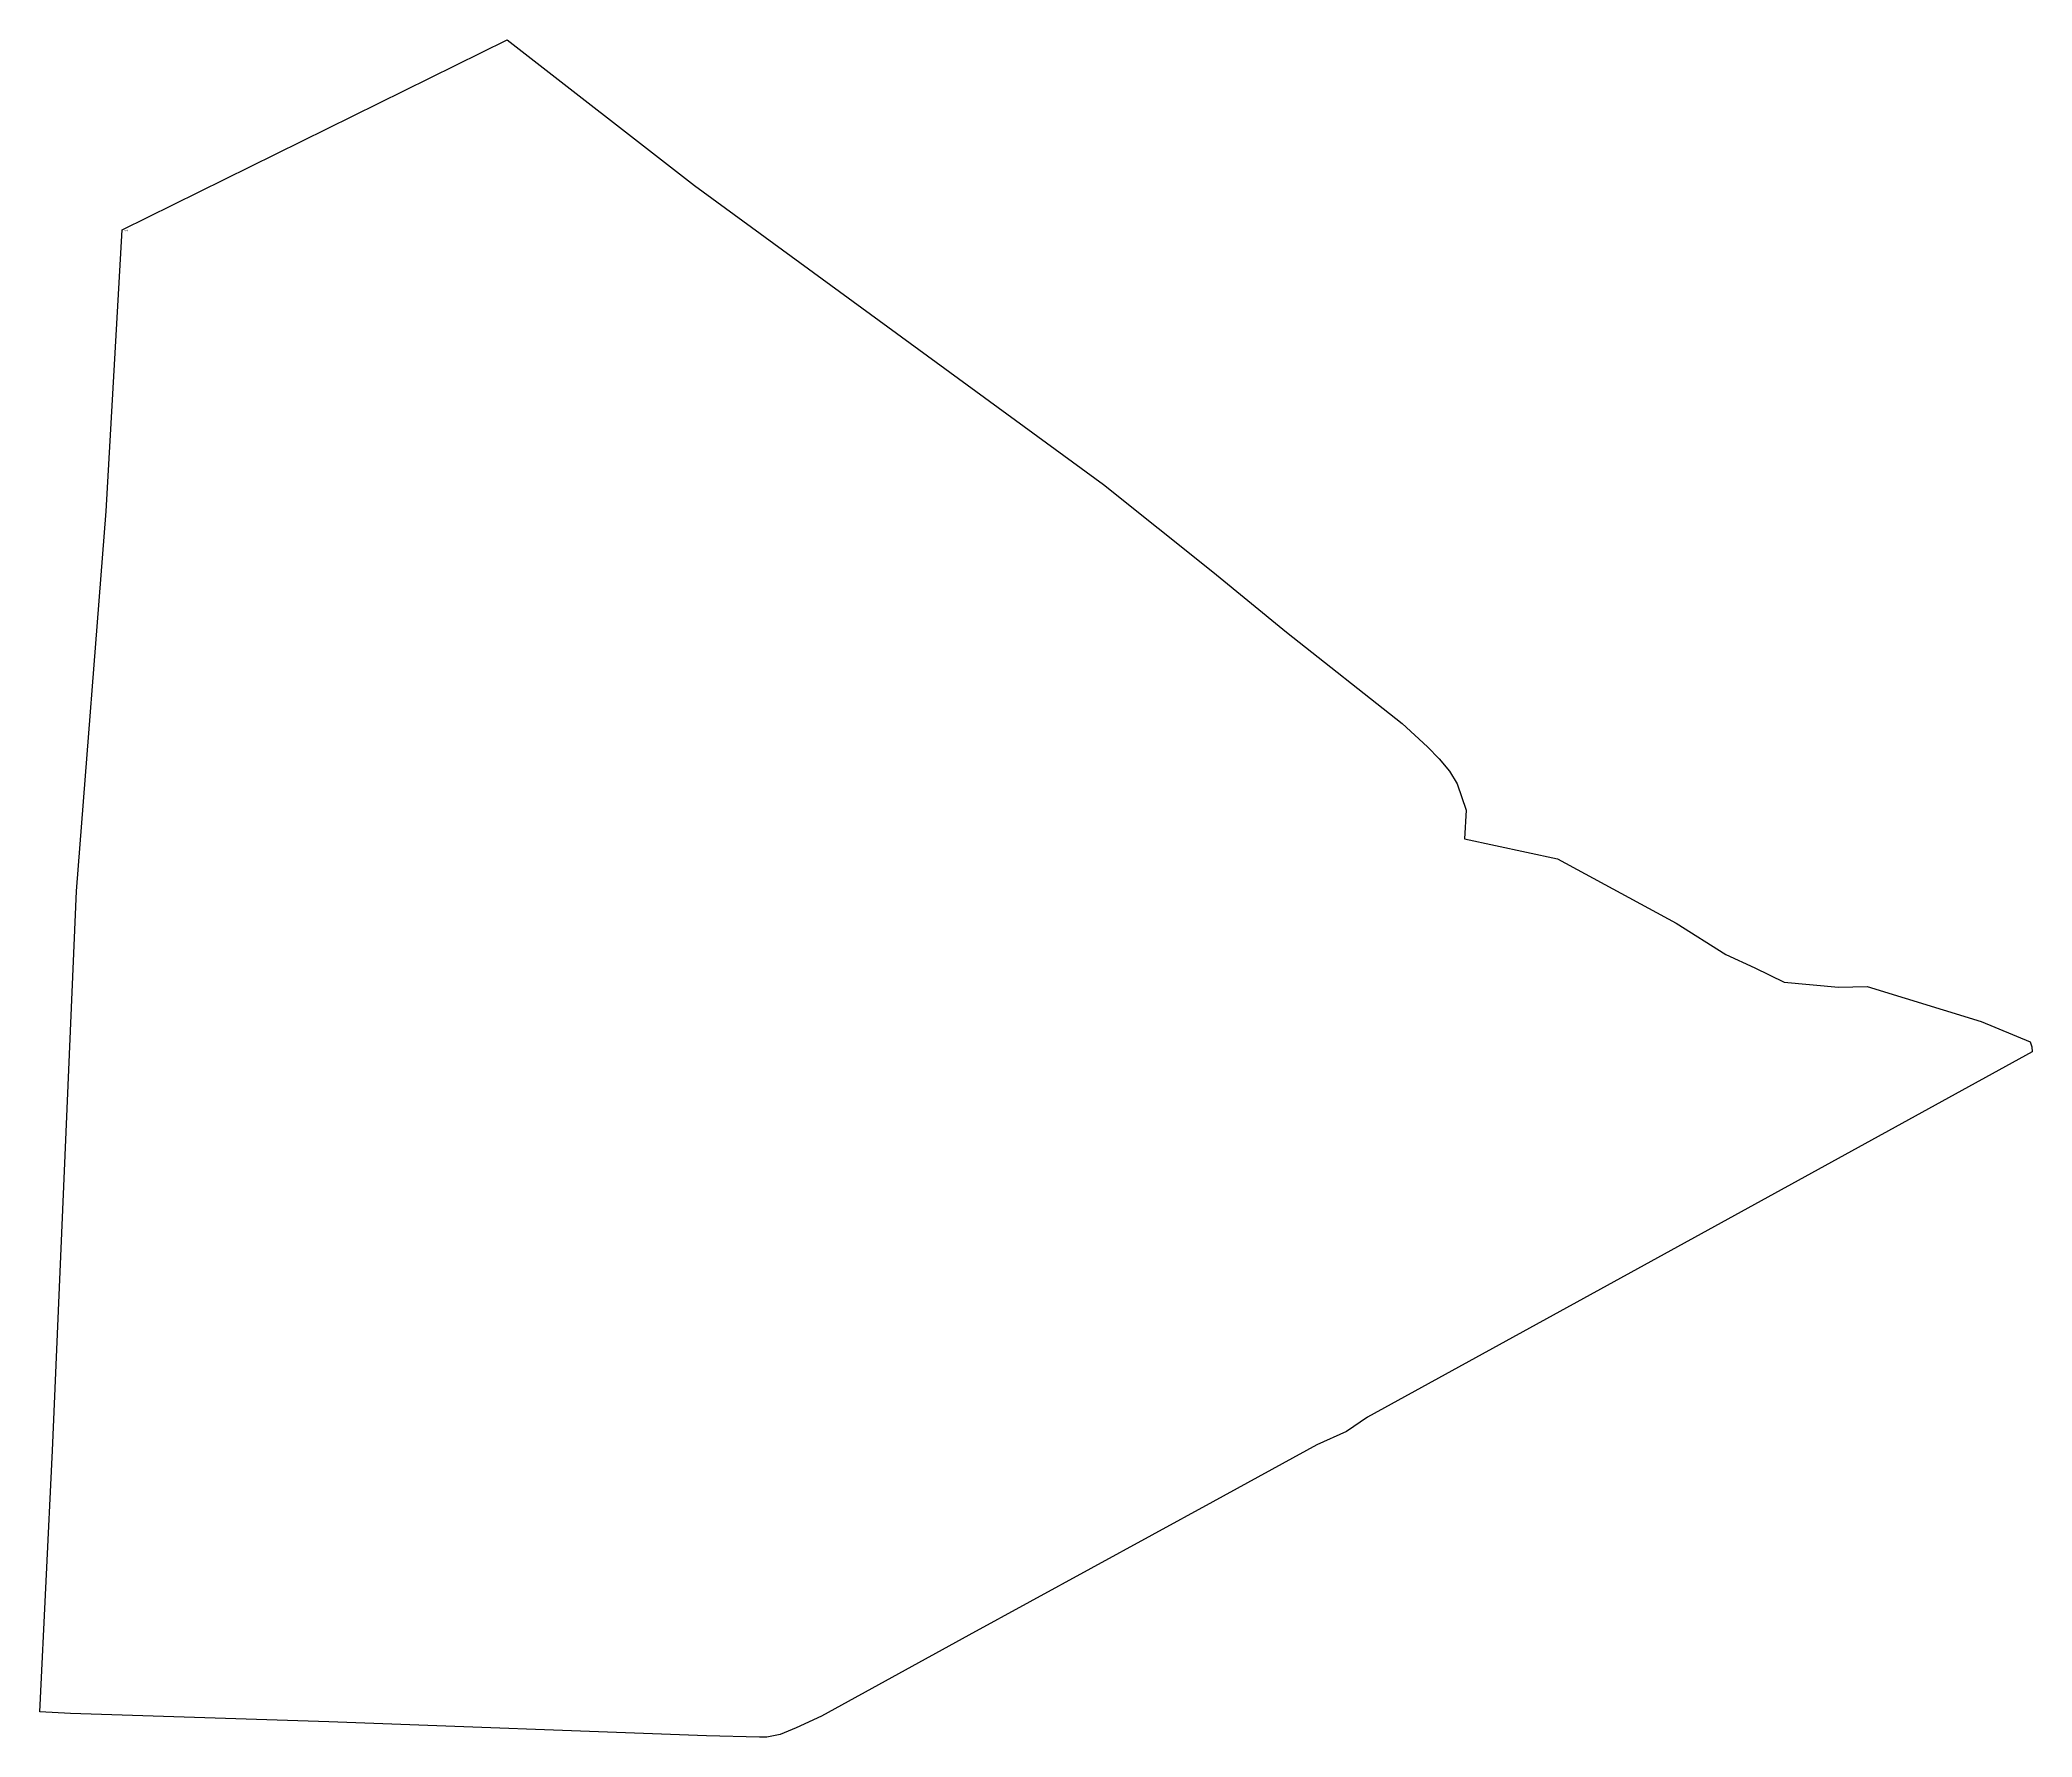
# Model space of a CAD drawing. Header units: millimetres. Extents: x 611760 to 612440, y 1361875 to 1362454.
import ezdxf
from ezdxf.enums import TextEntityAlignment as Align

# ---------------------------------------------------------------- set-up
doc = ezdxf.new("R2010")
doc.units = ezdxf.units.MM
doc.styles.get("Standard").update_dxf_attribs({"font": 'arial.ttf'})

msp = doc.modelspace()

# ---------------------------------------------------------------- linework, layer by layer
msp.add_lwpolyline([(611788.455, 1362389.109), (611919.729, 1362453.937), (611983.626, 1362404.311), (612123.108, 1362302.324), (612160.317, 1362272.491), (612185.536, 1362251.964), (612224.936, 1362220.749), (612233.564, 1362212.869), (612237.573, 1362208.781), (612241.13, 1362204.495), (612243.666, 1362200.231), (612246.716, 1362191.199), (612246.197, 1362181.447), (612277.864, 1362174.62), (612318.413, 1362152.721), (612335.345, 1362141.949), (612345.187, 1362137.497), (612355.204, 1362132.582), (612373.75, 1362130.801), (612383.563, 1362131.046), (612422.385, 1362119.178), (612439.146, 1362112.264), (612439.697, 1362110.481), (612439.777, 1362108.836), (612305.177, 1362034.761), (612213.124, 1361984.229), (612205.904, 1361979.262), (612195.802, 1361974.772), (612160.346, 1361955.324), (612077.148, 1361909.87), (612026.902, 1361882.283), (612018.335, 1361878.211), (612012.831, 1361875.974), (612008.286, 1361875.068), (612005.803, 1361875.081), (611987.663, 1361875.496), (611858.891, 1361880.252), (611770.824, 1361883.186), (611760.36, 1361883.737), (611764.656, 1361972.833), (611772.835, 1362163.537), (611782.928, 1362293.137)], close=True)

# ---------------------------------------------------------------- texts
msp.add_text('1', height=1, rotation=90).set_placement((611789.2662, 1362388.5243), align=Align.TOP_LEFT)

doc.saveas('drawing.dxf')
